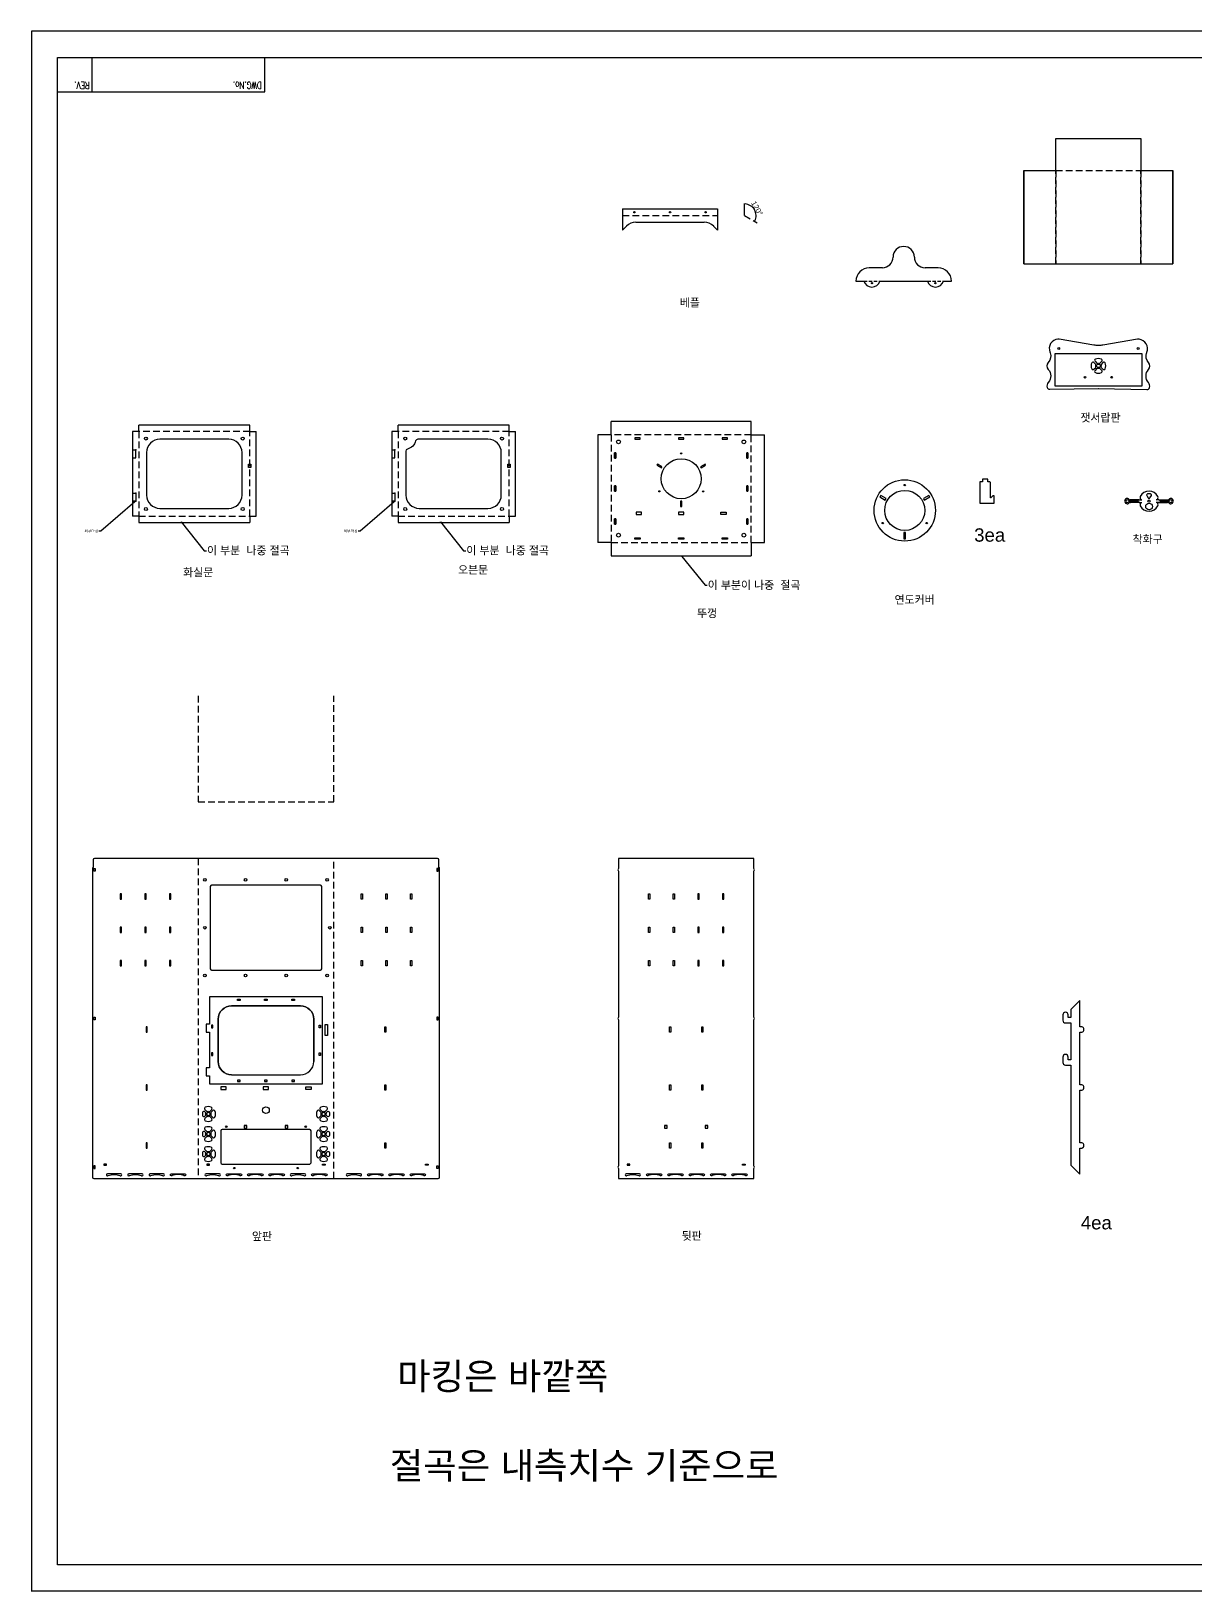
# Model space of a CAD drawing. Header units: millimetres. Extents: x -1 to 8400, y 0 to 17735.
# Drawn here: x -1 to 4367, y 0 to 5846 of the extents above; entities that cross this region are included whole.
import ezdxf
from ezdxf import colors
from ezdxf.entities.mleader import LeaderData, LeaderLine
from ezdxf.math import Vec2, Vec3

# ---------------------------------------------------------------- set-up
doc = ezdxf.new("R2010")
doc.units = ezdxf.units.MM
doc.header["$LTSCALE"] = 10
for name, pattern in [('CENTER2', [1.125, 0.75, -0.125, 0.125, -0.125]), ('HIDDEN', [0.375, 0.25, -0.125]), ('HIDDEN2', [0.1875, 0.125, -0.0625])]:
    doc.linetypes.add(name, pattern=pattern)
for name, color, linetype in [('1', 1, 'CENTER2'), ('4.5', 7, 'Continuous'), ('7', 7, 'Continuous'), ('뚜껑', 7, 'Continuous'), ('마크', 4, 'Continuous'), ('변경추가', 2, 'Continuous'), ('브라켓', 2, 'Continuous'), ('절곡선', 1, 'HIDDEN2')]:
    doc.layers.add(name, color=color, linetype=linetype)
doc.styles.get("Standard").update_dxf_attribs({"font": 'arial.ttf', "height": 20})
doc.styles.add('TBOX', font='romans.shx', dxfattribs={"width": 0.75})
doc.styles.add('부품명', font='', dxfattribs={"height": 30})
doc.styles.get('부품명').set_extended_font_data('GulimChe')
doc.dimstyles.new('ISO-25', dxfattribs={"dimtxt": 2.5, "dimasz": 2.5, "dimexe": 1.25, "dimexo": 0.625, "dimtad": 1, "dimtxsty": 'Standard', "dimcen": 2.5, "dimadec": 0, "dimazin": 0, "dimtfac": 1, "dimtmove": 0, "dimatfit": 3, "dimfxl": 1, "dimarcsym": 0})

# ---------------------------------------------------------------- blocks, each defined once
blk = doc.blocks.new('*D3')
at = {"layer": 'Defpoints', "color": 0, "transparency": 16777216}
for p in [(2674.1, 5180.1), (2674.1, 5155.1), (2674.1, 5155.1), (2717, 5162.7), (2721.3, 5127.9)]:
    blk.add_point(p, dxfattribs=at)
at = {"layer": '뚜껑', "color": 0, "lineweight": -2, "transparency": 16777216}
blk.add_line((2674.1, 5180.7), (2674.1, 5199.9), dxfattribs=at)
blk.add_arc((2674.1, 5155.1), 43.6, 333.28869, 86.71131, dxfattribs=at)
at = {"layer": '뚜껑', "color": 0, "transparency": 16777216}
for points in [[(2676.6, 5198.2), (2676.6, 5199), (2674.1, 5198.7)], [(2713.4, 5135.3), (2712.7, 5135.7), (2711.8, 5133.3)]]:
    blk.add_solid(points, dxfattribs=at)
at = {"layer": '뚜껑', "color": 0, "transparency": 16777216, "insert": (2721.2, 5182.3), "char_height": 20, "attachment_point": 5, "rotation": 300}
blk.add_mtext('120°', dxfattribs=at)

msp = doc.modelspace()

# ---------------------------------------------------------------- linework, layer by layer
at = {"color": 4}
msp.add_line((227.489, 5618.474), (227.489, 5748.156), dxfattribs=at)
msp.add_lwpolyline([(97.806, 5618.474), (875.899, 5618.474), (875.899, 5748.156)], dxfattribs=at)
at = {"layer": '1', "color": 0, "linetype": 'ByBlock', "ltscale": 100}
for points in [[(2263.117, 4317.2), (2283.117, 4317.2), (2283.117, 4321.7), (2263.117, 4321.7)], [(2426.95, 4317.2), (2446.95, 4317.2), (2446.95, 4321.7), (2426.95, 4321.7)], [(2590.784, 4317.2), (2610.784, 4317.2), (2610.784, 4321.7), (2590.784, 4321.7)], [(2186.7, 4245.45), (2191.2, 4245.45), (2191.2, 4265.45), (2186.7, 4265.45)], [(2186.7, 4265.45), (2191.2, 4265.45), (2191.2, 4245.45), (2186.7, 4245.45)], [(2687.2, 4245.45), (2682.7, 4245.45), (2682.7, 4265.45), (2687.2, 4265.45)], [(2687.2, 4265.45), (2682.7, 4265.45), (2682.7, 4245.45), (2687.2, 4245.45)], [(2186.7, 4121.95), (2191.2, 4121.95), (2191.2, 4141.95), (2186.7, 4141.95)], [(2186.7, 4141.95), (2191.2, 4141.95), (2191.2, 4121.95), (2186.7, 4121.95)], [(2687.2, 4121.95), (2682.7, 4121.95), (2682.7, 4141.95), (2687.2, 4141.95)], [(2687.2, 4141.95), (2682.7, 4141.95), (2682.7, 4121.95), (2687.2, 4121.95)], [(2186.7, 3998.45), (2191.2, 3998.45), (2191.2, 4018.45), (2186.7, 4018.45)], [(2186.7, 4018.45), (2191.2, 4018.45), (2191.2, 3998.45), (2186.7, 3998.45)], [(2687.2, 3998.45), (2682.7, 3998.45), (2682.7, 4018.45), (2687.2, 4018.45)], [(2687.2, 4018.45), (2682.7, 4018.45), (2682.7, 3998.45), (2687.2, 3998.45)], [(2263.117, 3946.7), (2283.117, 3946.7), (2283.117, 3942.2), (2263.117, 3942.2)], [(2426.95, 3946.7), (2446.95, 3946.7), (2446.95, 3942.2), (2426.95, 3942.2)], [(2590.784, 3946.7), (2610.784, 3946.7), (2610.784, 3942.2), (2590.784, 3942.2)]]:
    msp.add_lwpolyline(points, close=True, dxfattribs=at)
at = {"layer": '1', "color": 7, "linetype": 'ByBlock', "ltscale": 100}
for points in [[(2319.185, 2592.292), (2314.685, 2592.292), (2314.685, 2612.292), (2319.185, 2612.292)], [(2411.685, 2592.292), (2407.185, 2592.292), (2407.185, 2612.292), (2411.685, 2612.292)], [(2499.684, 2592.292), (2504.184, 2592.292), (2504.184, 2612.292), (2499.684, 2612.292)], [(2592.184, 2592.292), (2596.684, 2592.292), (2596.684, 2612.292), (2592.184, 2612.292)], [(2319.185, 2467.292), (2314.685, 2467.292), (2314.685, 2487.292), (2319.185, 2487.292)], [(2411.685, 2467.292), (2407.185, 2467.292), (2407.185, 2487.292), (2411.685, 2487.292)], [(2499.684, 2467.292), (2504.184, 2467.292), (2504.184, 2487.292), (2499.684, 2487.292)], [(2592.184, 2467.292), (2596.684, 2467.292), (2596.684, 2487.292), (2592.184, 2487.292)], [(2319.185, 2342.292), (2314.685, 2342.292), (2314.685, 2362.292), (2319.185, 2362.292)], [(2411.685, 2342.292), (2407.185, 2342.292), (2407.185, 2362.292), (2411.685, 2362.292)], [(2499.684, 2342.292), (2504.184, 2342.292), (2504.184, 2362.292), (2499.684, 2362.292)], [(2592.184, 2342.292), (2596.684, 2342.292), (2596.684, 2362.292), (2592.184, 2362.292)]]:
    msp.add_lwpolyline(points, close=True, dxfattribs=at)
at = {"layer": '1', "color": 6, "linetype": 'ByBlock'}
msp.add_open_spline([(-0.955, 0.034), (-0.622, 0.034), (-0.288, 0.034), (0.045, 0.034)], degree=3, dxfattribs=at)
at = {"layer": '4.5', "linetype": 'ByBlock', "ltscale": 10}
for p, q in [((3842.193, 5323.809), (3842.193, 5443.809)), ((3842.193, 5443.809), (4161.193, 5443.809)), ((4161.193, 5443.809), (4161.193, 5323.809)), ((3722.193, 5323.809), (3842.193, 5323.809)), ((4161.193, 5323.809), (4281.193, 5323.809)), ((2216.983, 5180.11), (2572.983, 5180.11)), ((2266.983, 5130.11), (2522.983, 5130.11)), ((3722.193, 4973.809), (4281.193, 4973.809)), ((798.383, 1734.873), (808.383, 1734.873)), ((951.05, 1734.873), (961.05, 1734.873)), ((2374.351, 1734.873), (2384.351, 1734.873)), ((2527.018, 1734.873), (2537.018, 1734.873))]:
    msp.add_line(p, q, dxfattribs=at)
at = {"layer": '4.5', "ltscale": 10}
for p, q in [((3191.319, 4959.36), (3142.319, 4959.36)), ((3400.319, 4959.36), (3351.319, 4959.36)), ((3092.319, 4909.36), (3122.319, 4909.36)), ((3122.319, 4909.36), (3122.319, 4909.36)), ((3182.319, 4909.36), (3360.318, 4909.36)), ((3420.318, 4909.36), (3450.319, 4909.36)), ((3450.319, 4909.36), (3450.319, 4909.36))]:
    msp.add_line(p, q, dxfattribs=at)
at = {"layer": '4.5', "linetype": 'ByBlock', "ltscale": 100}
for p, q in [((4149.97, 4086.197), (4119.597, 4086.197)), ((4149.97, 4083.197), (4119.604, 4083.197)), ((4121.148, 4079.669), (4121.567, 4079.7)), ((4154.305, 4089.694), (4121.15, 4089.694)), ((4156.667, 4079.7), (4121.567, 4079.7)), ((4154.305, 4089.694), (4164.305, 4089.694)), ((4154.305, 4079.694), (4164.305, 4079.694)), ((4228.635, 4089.694), (4218.635, 4089.694)), ((4228.635, 4079.694), (4218.635, 4079.694)), ((4226.273, 4079.7), (4261.372, 4079.7)), ((4228.635, 4089.694), (4261.789, 4089.694)), ((4232.97, 4086.197), (4263.343, 4086.197)), ((4232.97, 4083.197), (4263.336, 4083.197)), ((4261.792, 4079.669), (4261.372, 4079.7))]:
    msp.add_line(p, q, dxfattribs=at)
at = {"layer": '4.5'}
for p, q in [((641.766, 1792.51), (641.766, 1782.236)), ((1117.667, 1792.51), (1117.667, 1782.236)), ((641.766, 1717.51), (641.766, 1707.236)), ((1117.667, 1717.51), (1117.667, 1707.236)), ((641.766, 1642.51), (641.766, 1632.236)), ((1117.667, 1642.51), (1117.667, 1632.236))]:
    msp.add_line(p, q, dxfattribs=at)
at = {"layer": '4.5', "linetype": 'ByBlock', "ltscale": 10}
for points in [[(3722.193, 5323.809), (3722.193, 5323.809), (3722.193, 4973.809), (3722.193, 4973.809)], [(4281.193, 5323.809), (4281.193, 5323.809), (4281.193, 4973.809), (4281.193, 4973.809)], [(2267.95, 4034.7), (2287.95, 4034.7), (2287.95, 4043.7), (2267.95, 4043.7)], [(2426.95, 4034.7), (2446.95, 4034.7), (2446.95, 4043.7), (2426.95, 4043.7)], [(2605.95, 4034.7), (2585.95, 4034.7), (2585.95, 4043.7), (2605.95, 4043.7)], [(772.816, 2217.873), (782.816, 2217.873), (782.816, 2213.373), (772.816, 2213.373)], [(772.816, 2217.873), (782.816, 2217.873), (782.816, 2213.373), (772.816, 2213.373)], [(874.716, 2217.873), (884.716, 2217.873), (884.716, 2213.373), (874.716, 2213.373)], [(874.716, 2217.873), (884.716, 2217.873), (884.716, 2213.373), (874.716, 2213.373)], [(976.616, 2217.873), (986.616, 2217.873), (986.616, 2213.373), (976.616, 2213.373)], [(976.616, 2217.873), (986.616, 2217.873), (986.616, 2213.373), (976.616, 2213.373)], [(434.466, 2114.061), (429.966, 2114.061), (429.966, 2094.061), (434.466, 2094.061)], [(675.916, 2120.007), (675.916, 2110.007), (680.416, 2110.007), (680.416, 2120.007)], [(675.916, 2120.007), (675.916, 2110.007), (680.416, 2110.007), (680.416, 2120.007)], [(1083.516, 2120.007), (1083.516, 2110.007), (1079.016, 2110.007), (1079.016, 2120.007)], [(1083.516, 2120.007), (1083.516, 2110.007), (1079.016, 2110.007), (1079.016, 2120.007)], [(1324.966, 2114.061), (1329.466, 2114.061), (1329.466, 2094.061), (1324.966, 2094.061)], [(2392.935, 2114.061), (2397.435, 2114.061), (2397.435, 2094.061), (2392.935, 2094.061)], [(2518.435, 2094.061), (2513.935, 2094.061), (2513.935, 2114.061), (2518.435, 2114.061)], [(675.916, 2017.14), (675.916, 2007.14), (680.416, 2007.14), (680.416, 2017.14)], [(675.916, 2017.14), (675.916, 2007.14), (680.416, 2007.14), (680.416, 2017.14)], [(1083.516, 2017.14), (1083.516, 2007.14), (1079.016, 2007.14), (1079.016, 2017.14)], [(1083.516, 2017.14), (1083.516, 2007.14), (1079.016, 2007.14), (1079.016, 2017.14)], [(434.466, 1896.986), (429.966, 1896.986), (429.966, 1876.986), (434.466, 1876.986)], [(710.716, 1879.593), (730.716, 1879.593), (730.716, 1888.593), (710.716, 1888.593)], [(772.816, 1909.273), (782.816, 1909.273), (782.816, 1913.773), (772.816, 1913.773)], [(772.816, 1909.273), (782.816, 1909.273), (782.816, 1913.773), (772.816, 1913.773)], [(869.716, 1879.593), (889.716, 1879.593), (889.716, 1888.593), (869.716, 1888.593)], [(874.716, 1909.273), (884.716, 1909.273), (884.716, 1913.773), (874.716, 1913.773)], [(874.716, 1909.273), (884.716, 1909.273), (884.716, 1913.773), (874.716, 1913.773)], [(976.616, 1909.273), (986.616, 1909.273), (986.616, 1913.773), (976.616, 1913.773)], [(976.616, 1909.273), (986.616, 1909.273), (986.616, 1913.773), (976.616, 1913.773)], [(1048.716, 1879.593), (1028.716, 1879.593), (1028.716, 1888.593), (1048.716, 1888.593)], [(1324.966, 1896.986), (1329.466, 1896.986), (1329.466, 1876.986), (1324.966, 1876.986)], [(2392.935, 1896.986), (2397.435, 1896.986), (2397.435, 1876.986), (2392.935, 1876.986)], [(2518.435, 1876.986), (2513.935, 1876.986), (2513.935, 1896.986), (2518.435, 1896.986)], [(798.383, 1744.873), (798.383, 1734.873), (808.383, 1734.873), (808.383, 1744.873)], [(951.05, 1744.873), (951.05, 1734.873), (961.05, 1734.873), (961.05, 1744.873)], [(2374.351, 1744.873), (2374.351, 1734.873), (2384.351, 1734.873), (2384.351, 1744.873)], [(2527.018, 1744.873), (2527.018, 1734.873), (2537.018, 1734.873), (2537.018, 1744.873)], [(434.466, 1679.911), (429.966, 1679.911), (429.966, 1659.911), (434.466, 1659.911)], [(1324.966, 1679.911), (1329.466, 1679.911), (1329.466, 1659.911), (1324.966, 1659.911)], [(2392.935, 1679.911), (2397.435, 1679.911), (2397.435, 1659.911), (2392.935, 1659.911)], [(2518.435, 1659.911), (2513.935, 1659.911), (2513.935, 1679.911), (2518.435, 1679.911)], [(271.216, 1595.373), (281.216, 1595.373), (281.216, 1599.873), (271.216, 1599.873)], [(658.216, 1595.373), (668.216, 1595.373), (668.216, 1599.873), (658.216, 1599.873)], [(1101.216, 1595.373), (1091.216, 1595.373), (1091.216, 1599.873), (1101.216, 1599.873)], [(1488.216, 1595.373), (1478.216, 1595.373), (1478.216, 1599.873), (1488.216, 1599.873)], [(2234.185, 1595.373), (2244.185, 1595.373), (2244.185, 1599.873), (2234.185, 1599.873)], [(2677.185, 1595.373), (2667.185, 1595.373), (2667.185, 1599.873), (2677.185, 1599.873)]]:
    msp.add_lwpolyline(points, close=True, dxfattribs=at)
at = {"layer": '4.5'}
for points in [[(3605.511, 4104.776), (3598.482, 4097.663), (3597.482, 4097.663), (3597.482, 4154.663), (3594.482, 4157.663), (3587.482, 4157.663), (3587.482, 4166.663, 0.17157288), (3577.482, 4166.663), (3567.482, 4166.663), (3567.482, 4157.663), (3557.482, 4157.663), (3557.482, 4077.663), (3610.51, 4077.663), (3610.51, 4104.673)], [(666.698, 1796.747, 0.29325275), (668.809, 1797.208), (675.965, 1804.365, 0.5251648), (674.477, 1812.462, 0.21413045), (651.955, 1812.462, 0.5251648), (650.467, 1804.365), (657.624, 1797.208, 0.29325275), (659.734, 1796.747, -0.17970932)], [(1099.698, 1796.747, 0.29325275), (1101.809, 1797.208), (1108.965, 1804.365, 0.5251648), (1107.477, 1812.462, 0.21413045), (1084.955, 1812.462, 0.5251648), (1083.467, 1804.365), (1090.624, 1797.208, 0.29325275), (1092.734, 1796.747, -0.17970932)], [(653.842, 1790.855, 0.29325275), (653.381, 1792.966), (650.301, 1796.046, 0.66817864), (641.766, 1792.51), (641.766, 1782.236, 0.66817864), (650.301, 1778.701), (653.381, 1781.781, 0.29325275), (653.842, 1783.891, -0.17970932)], [(659.734, 1777.999, 0.29325275), (657.624, 1777.538), (650.467, 1770.382, 0.5251648), (651.955, 1762.284, 0.21413045), (674.477, 1762.284, 0.5251648), (675.965, 1770.382), (668.809, 1777.538, 0.29325275), (666.698, 1777.999, -0.17970932)], [(672.591, 1783.891, 0.29325275), (673.051, 1781.781), (680.208, 1774.624, 0.5251648), (688.305, 1776.112, 0.21413045), (688.305, 1798.634, 0.5251648), (680.208, 1800.122), (673.051, 1792.966, 0.29325275), (672.591, 1790.855, -0.17970932)], [(1086.842, 1790.855, 0.29325275), (1086.381, 1792.966), (1079.225, 1800.122, 0.5251648), (1071.128, 1798.634, 0.21413045), (1071.128, 1776.112, 0.5251648), (1079.225, 1774.624), (1086.381, 1781.781, 0.29325275), (1086.842, 1783.891, -0.17970932)], [(1092.734, 1777.999, 0.29325275), (1090.624, 1777.538), (1083.467, 1770.382, 0.5251648), (1084.955, 1762.284, 0.21413045), (1107.477, 1762.284, 0.5251648), (1108.965, 1770.382), (1101.809, 1777.538, 0.29325275), (1099.698, 1777.999, -0.17970932)], [(1105.591, 1790.855, -0.29325275), (1106.051, 1792.966), (1109.131, 1796.046, -0.66817864), (1117.667, 1792.51), (1117.667, 1782.236, -0.66817864), (1109.131, 1778.701), (1106.051, 1781.781, -0.29325275), (1105.591, 1783.891, 0.17970932)], [(653.842, 1715.855, 0.29325275), (653.381, 1717.966), (650.301, 1721.046, 0.66817864), (641.766, 1717.51), (641.766, 1707.236, 0.66817864), (650.301, 1703.701), (653.381, 1706.781, 0.29325275), (653.842, 1708.891, -0.17970932)], [(666.698, 1721.747, 0.29325275), (668.809, 1722.208), (675.965, 1729.365, 0.5251648), (674.477, 1737.462, 0.21413045), (651.955, 1737.462, 0.5251648), (650.467, 1729.365), (657.624, 1722.208, 0.29325275), (659.734, 1721.747, -0.17970932)], [(659.734, 1702.999, 0.29325275), (657.624, 1702.538), (650.467, 1695.382, 0.5251648), (651.955, 1687.284, 0.21413045), (674.477, 1687.284, 0.5251648), (675.965, 1695.382), (668.809, 1702.538, 0.29325275), (666.698, 1702.999, -0.17970932)], [(672.591, 1708.891, 0.29325275), (673.051, 1706.781), (680.208, 1699.624, 0.5251648), (688.305, 1701.112, 0.21413045), (688.305, 1723.634, 0.5251648), (680.208, 1725.122), (673.051, 1717.966, 0.29325275), (672.591, 1715.855, -0.17970932)], [(1086.842, 1715.855, 0.29325275), (1086.381, 1717.966), (1079.225, 1725.122, 0.5251648), (1071.128, 1723.634, 0.21413045), (1071.128, 1701.112, 0.5251648), (1079.225, 1699.624), (1086.381, 1706.781, 0.29325275), (1086.842, 1708.891, -0.17970932)], [(1099.698, 1721.747, 0.29325275), (1101.809, 1722.208), (1108.965, 1729.365, 0.5251648), (1107.477, 1737.462, 0.21413045), (1084.955, 1737.462, 0.5251648), (1083.467, 1729.365), (1090.624, 1722.208, 0.29325275), (1092.734, 1721.747, -0.17970932)], [(1092.734, 1702.999, 0.29325275), (1090.624, 1702.538), (1083.467, 1695.382, 0.5251648), (1084.955, 1687.284, 0.21413045), (1107.477, 1687.284, 0.5251648), (1108.965, 1695.382), (1101.809, 1702.538, 0.29325275), (1099.698, 1702.999, -0.17970932)], [(1105.591, 1715.855, -0.29325275), (1106.051, 1717.966), (1109.131, 1721.046, -0.66817864), (1117.667, 1717.51), (1117.667, 1707.236, -0.66817864), (1109.131, 1703.701), (1106.051, 1706.781, -0.29325275), (1105.591, 1708.891, 0.17970932)], [(653.842, 1640.855, 0.29325275), (653.381, 1642.966), (650.301, 1646.046, 0.66817864), (641.766, 1642.51), (641.766, 1632.236, 0.66817864), (650.301, 1628.701), (653.381, 1631.781, 0.29325275), (653.842, 1633.891, -0.17970932)], [(666.698, 1646.747, 0.29325275), (668.809, 1647.208), (675.965, 1654.365, 0.5251648), (674.477, 1662.462, 0.21413045), (651.955, 1662.462, 0.5251648), (650.467, 1654.365), (657.624, 1647.208, 0.29325275), (659.734, 1646.747, -0.17970932)], [(672.591, 1633.891, 0.29325275), (673.051, 1631.781), (680.208, 1624.624, 0.5251648), (688.305, 1626.112, 0.21413045), (688.305, 1648.634, 0.5251648), (680.208, 1650.122), (673.051, 1642.966, 0.29325275), (672.591, 1640.855, -0.17970932)], [(1086.842, 1640.855, 0.29325275), (1086.381, 1642.966), (1079.225, 1650.122, 0.5251648), (1071.128, 1648.634, 0.21413045), (1071.128, 1626.112, 0.5251648), (1079.225, 1624.624), (1086.381, 1631.781, 0.29325275), (1086.842, 1633.891, -0.17970932)], [(1099.698, 1646.747, 0.29325275), (1101.809, 1647.208), (1108.965, 1654.365, 0.5251648), (1107.477, 1662.462, 0.21413045), (1084.955, 1662.462, 0.5251648), (1083.467, 1654.365), (1090.624, 1647.208, 0.29325275), (1092.734, 1646.747, -0.17970932)], [(1105.591, 1640.855, -0.29325275), (1106.051, 1642.966), (1109.131, 1646.046, -0.66817864), (1117.667, 1642.51), (1117.667, 1632.236, -0.66817864), (1109.131, 1628.701), (1106.051, 1631.781, -0.29325275), (1105.591, 1633.891, 0.17970932)], [(659.734, 1627.999, 0.29325275), (657.624, 1627.538), (650.467, 1620.382, 0.5251648), (651.955, 1612.284, 0.21413045), (674.477, 1612.284, 0.5251648), (675.965, 1620.382), (668.809, 1627.538, 0.29325275), (666.698, 1627.999, -0.17970932)], [(1092.734, 1627.999, 0.29325275), (1090.624, 1627.538), (1083.467, 1620.382, 0.5251648), (1084.955, 1612.284, 0.21413045), (1107.477, 1612.284, 0.5251648), (1108.965, 1620.382), (1101.809, 1627.538, 0.29325275), (1099.698, 1627.999, -0.17970932)]]:
    msp.add_lwpolyline(points, format="xyb", close=True, dxfattribs=at)
for points in [[(3201.957, 4088.588), (3205.207, 4094.217), (3185.028, 4105.867), (3181.778, 4100.238)], [(3345.457, 4094.217), (3348.707, 4088.588), (3368.886, 4100.238), (3365.636, 4105.867)], [(3278.582, 3967.127), (3272.082, 3967.127), (3272.082, 3943.827), (3278.582, 3943.827)]]:
    msp.add_lwpolyline(points, close=True, dxfattribs=at)
at = {"layer": '4.5', "ltscale": 100, "flags": 128}
msp.add_lwpolyline([(4194.934, 4096.694), (4200.13, 4105.694, 0.57735027), (4196.666, 4111.694), (4186.274, 4111.694, 0.57735027), (4182.809, 4105.694), (4188.006, 4096.694, 0.57735027)], format="xyb", close=True, dxfattribs=at)
at = {"layer": '4.5', "ltscale": 100}
for points in [[(1522.716, 2745.373), (236.716, 2745.373, 0.41421356), (231.716, 2740.373), (231.716, 2712.373), (228.716, 2709.375), (228.716, 1550.373, 0.41421356), (233.716, 1545.373), (1525.716, 1545.373, 0.41421356), (1530.716, 1550.373), (1530.716, 2709.375), (1527.716, 2712.373), (1530.216, 2709.874)], [(1527.716, 2712.373), (1527.716, 2740.373, 0.41421356), (1522.716, 2745.373)]]:
    msp.add_lwpolyline(points, format="xyb", dxfattribs=at)
for points in [[(238.716, 2707.373), (238.716, 2697.173), (234.116, 2697.173), (234.116, 2707.373)], [(1520.716, 2707.373), (1520.716, 2697.173), (1525.316, 2697.173), (1525.316, 2707.373)], [(238.716, 2150.473), (238.716, 2140.273), (234.116, 2140.273), (234.116, 2150.473)], [(1101.015, 2082.072), (1101.015, 2122.67), (1110.415, 2122.67), (1110.415, 2082.072)], [(1520.716, 2150.473), (1520.716, 2140.273), (1525.316, 2140.273), (1525.316, 2150.473)], [(238.716, 1583.373), (238.716, 1593.573), (234.116, 1593.573), (234.116, 1583.373)], [(1520.716, 1583.373), (1520.716, 1593.573), (1525.316, 1593.573), (1525.316, 1583.373)]]:
    msp.add_lwpolyline(points, close=True, dxfattribs=at)
at = {"layer": '4.5', "linetype": 'ByBlock', "ltscale": 10}
for points in [[(2201.685, 2745.373), (2201.685, 2707.273, 0.4), (2201.685, 2697.273), (2201.685, 2150.373, 0.4), (2201.685, 2140.373), (2201.685, 1593.473, 0.4), (2201.685, 1583.473), (2201.685, 1545.373), (2709.685, 1545.373), (2709.685, 1583.473, 0.4), (2709.685, 1593.473), (2709.685, 2140.373, 0.4), (2709.685, 2150.373), (2709.685, 2697.273, 0.4), (2709.685, 2707.273), (2709.685, 2745.373)], [(1083.516, 2644.973), (675.916, 2644.973, 0.41421356), (670.916, 2639.973), (670.916, 2331.373, 0.41421356), (675.916, 2326.373), (1083.516, 2326.373, 0.41421356), (1088.516, 2331.373), (1088.516, 2639.973, 0.41421356)], [(715.716, 1599.873), (1043.716, 1599.873, 0.41421356), (1048.716, 1604.873), (1048.716, 1724.873, 0.41421356), (1043.716, 1729.873), (715.716, 1729.873, 0.41421356), (710.716, 1724.873), (710.716, 1604.873, 0.41421356)]]:
    msp.add_lwpolyline(points, format="xyb", close=True, dxfattribs=at)
at = {"layer": '4.5', "linetype": 'ByBlock', "ltscale": 100}
for points in [[(332.693, 2592.293), (337.193, 2592.293), (337.193, 2612.293), (332.693, 2612.293)], [(425.216, 2592.292), (429.716, 2592.292), (429.716, 2612.292), (425.216, 2612.292)], [(517.716, 2592.292), (522.216, 2592.292), (522.216, 2612.292), (517.716, 2612.292)], [(1241.716, 2592.292), (1237.216, 2592.292), (1237.216, 2612.292), (1241.716, 2612.292)], [(1334.216, 2592.292), (1329.716, 2592.292), (1329.716, 2612.292), (1334.216, 2612.292)], [(1426.739, 2592.293), (1422.239, 2592.293), (1422.239, 2612.293), (1426.739, 2612.293)], [(332.693, 2467.293), (337.193, 2467.293), (337.193, 2487.293), (332.693, 2487.293)], [(425.216, 2467.292), (429.716, 2467.292), (429.716, 2487.292), (425.216, 2487.292)], [(517.716, 2467.292), (522.216, 2467.292), (522.216, 2487.292), (517.716, 2487.292)], [(1241.716, 2467.292), (1237.216, 2467.292), (1237.216, 2487.292), (1241.716, 2487.292)], [(1334.216, 2467.292), (1329.716, 2467.292), (1329.716, 2487.292), (1334.216, 2487.292)], [(1426.739, 2467.293), (1422.239, 2467.293), (1422.239, 2487.293), (1426.739, 2487.293)], [(332.693, 2342.293), (337.193, 2342.293), (337.193, 2362.293), (332.693, 2362.293)], [(425.216, 2342.292), (429.716, 2342.292), (429.716, 2362.292), (425.216, 2362.292)], [(517.716, 2342.292), (522.216, 2342.292), (522.216, 2362.292), (517.716, 2362.292)], [(1241.716, 2342.292), (1237.216, 2342.292), (1237.216, 2362.292), (1241.716, 2362.292)], [(1334.216, 2342.292), (1329.716, 2342.292), (1329.716, 2362.292), (1334.216, 2362.292)], [(1426.739, 2342.293), (1422.239, 2342.293), (1422.239, 2362.293), (1426.739, 2362.293)]]:
    msp.add_lwpolyline(points, close=True, dxfattribs=at)
at = {"layer": '4.5'}
for points in [[(750.716, 1934.073), (1008.716, 1934.073, 0.41421356), (1058.716, 1984.073), (1058.716, 2143.073, 0.41421356), (1008.716, 2193.073), (750.716, 2193.073, 0.41421356), (700.716, 2143.073), (700.716, 1984.073, 0.41421356), (750.716, 1934.073, -0.41421356), (700.716, 1984.073), (700.716, 2143.073, -0.41421356), (750.716, 2193.073), (1008.716, 2193.073, -0.41421356), (1058.716, 2143.073), (1058.716, 1984.073)], [(3898.323, 2148.599), (3888.323, 2148.599), (3888.323, 2158.599, 0.41421356), (3878.323, 2168.599, 0.41421356), (3868.323, 2158.599), (3868.323, 2138.599, 0.41421356), (3878.323, 2128.599), (3898.323, 2128.599), (3898.323, 1990.873), (3888.323, 1990.873), (3888.323, 2000.873, 0.41421356), (3878.323, 2010.873, 0.41421356), (3868.323, 2000.873), (3868.323, 1980.873, 0.41421356), (3878.323, 1970.873), (3898.323, 1970.873)]]:
    msp.add_lwpolyline(points, format="xyb", dxfattribs=at)
at = {"layer": '4.5', "linetype": 'ByBlock', "ltscale": 10}
for points in [[(3932.323, 1896.986), (3932.323, 2094.061), (3939.823, 2094.061, 0.75), (3939.823, 2114.061), (3932.323, 2114.061), (3932.323, 2212.599), (3898.323, 2178.599), (3898.323, 2148.599)], [(3898.323, 1970.873), (3898.323, 1595.373), (3932.323, 1561.373), (3932.323, 1659.911), (3939.823, 1659.911, 0.75), (3939.823, 1679.911), (3932.323, 1679.911), (3932.323, 1876.986), (3939.823, 1876.986, 0.75), (3939.823, 1896.986), (3932.323, 1896.986)]]:
    msp.add_lwpolyline(points, format="xyb", dxfattribs=at)
at = {"layer": '4.5', "linetype": 'ByBlock', "ltscale": 100}
for points in [[(334.966, 1563.373), (284.966, 1563.373, 1), (284.966, 1555.373, 0.20486397), (287.859, 1556.61, -0.19117866), (332.074, 1556.61, 0.20481999), (334.966, 1555.373, 1)], [(414.966, 1563.373), (364.966, 1563.373, 1), (364.966, 1555.373, 0.20486397), (367.859, 1556.61, -0.19117866), (412.074, 1556.61, 0.20481999), (414.966, 1555.373, 1)], [(494.966, 1563.373), (444.966, 1563.373, 1), (444.966, 1555.373, 0.20486397), (447.859, 1556.61, -0.19117866), (492.074, 1556.61, 0.20481999), (494.966, 1555.373, 1)], [(524.966, 1563.373), (574.966, 1563.373, -1), (574.966, 1555.373, -0.20486397), (572.074, 1556.61, 0.19117866), (527.858, 1556.61, -0.20481999), (524.966, 1555.373, -1)], [(704.716, 1563.373), (654.716, 1563.373, 1), (654.716, 1555.373, 0.20486397), (657.609, 1556.61, -0.19117866), (701.824, 1556.61, 0.20481999), (704.716, 1555.373, 1)], [(814.716, 1563.373), (864.716, 1563.373, -1), (864.716, 1555.373, -0.20486397), (861.824, 1556.61, 0.19117866), (817.608, 1556.61, -0.20481999), (814.716, 1555.373, -1)], [(894.716, 1563.373), (944.716, 1563.373, -1), (944.716, 1555.373, -0.20486397), (941.824, 1556.61, 0.19117866), (897.608, 1556.61, -0.20481999), (894.716, 1555.373, -1)], [(1054.716, 1563.373), (1104.716, 1563.373, -1), (1104.716, 1555.373, -0.20486397), (1101.824, 1556.61, 0.19117866), (1057.608, 1556.61, -0.20481999), (1054.716, 1555.373, -1)], [(1234.466, 1563.373), (1184.466, 1563.373, 1), (1184.466, 1555.373, 0.20486397), (1187.359, 1556.61, -0.19117866), (1231.574, 1556.61, 0.20481999), (1234.466, 1555.373, 1)], [(1264.466, 1563.373), (1314.466, 1563.373, -1), (1314.466, 1555.373, -0.20486397), (1311.574, 1556.61, 0.19117866), (1267.358, 1556.61, -0.20481999), (1264.466, 1555.373, -1)], [(1344.466, 1563.373), (1394.466, 1563.373, -1), (1394.466, 1555.373, -0.20486397), (1391.574, 1556.61, 0.19117866), (1347.358, 1556.61, -0.20481999), (1344.466, 1555.373, -1)], [(1424.466, 1563.373), (1474.466, 1563.373, -1), (1474.466, 1555.373, -0.20486397), (1471.574, 1556.61, 0.19117866), (1427.358, 1556.61, -0.20481999), (1424.466, 1555.373, -1)], [(2280.685, 1563.373), (2230.685, 1563.373, 1), (2230.685, 1555.373, 0.20486397), (2233.577, 1556.61, -0.19117866), (2277.793, 1556.61, 0.20481999), (2280.685, 1555.373, 1)], [(2310.685, 1563.373), (2360.685, 1563.373, -1), (2360.685, 1555.373, -0.20486397), (2357.792, 1556.61, 0.19117866), (2313.576, 1556.61, -0.20481999), (2310.685, 1555.373, -1)], [(2390.685, 1563.373), (2440.685, 1563.373, -1), (2440.685, 1555.373, -0.20486397), (2437.792, 1556.61, 0.19117866), (2393.576, 1556.61, -0.20481999), (2390.685, 1555.373, -1)], [(2470.685, 1563.373), (2520.685, 1563.373, -1), (2520.685, 1555.373, -0.20486397), (2517.792, 1556.61, 0.19117866), (2473.576, 1556.61, -0.20481999), (2470.685, 1555.373, -1)], [(2550.685, 1563.373), (2600.685, 1563.373, -1), (2600.685, 1555.373, -0.20486397), (2597.792, 1556.61, 0.19117866), (2553.576, 1556.61, -0.20481999), (2550.685, 1555.373, -1)], [(2630.685, 1563.373), (2680.685, 1563.373, -1), (2680.685, 1555.373, -0.20486397), (2677.792, 1556.61, 0.19117866), (2633.576, 1556.61, -0.20481999), (2630.685, 1555.373, -1)]]:
    msp.add_lwpolyline(points, format="xyb", close=True, dxfattribs=at)
at = {"layer": '4.5', "color": 2, "linetype": 'ByBlock', "ltscale": 100}
for points in [[(734.716, 1563.373), (784.716, 1563.373, -1), (784.716, 1555.373, -0.20486397), (781.824, 1556.61, 0.19117866), (737.608, 1556.61, -0.20481999), (734.716, 1555.373, -1)], [(1024.716, 1563.373), (974.716, 1563.373, 1), (974.716, 1555.373, 0.20486397), (977.609, 1556.61, -0.19117866), (1021.824, 1556.61, 0.20481999), (1024.716, 1555.373, 1)]]:
    msp.add_lwpolyline(points, format="xyb", close=True, dxfattribs=at)
at = {"layer": '4.5', "ltscale": 10}
for centre in [(3152.319, 4901.86), (3390.318, 4901.86)]:
    msp.add_circle(centre, 2.2, dxfattribs=at)
at = {"layer": '4.5', "linetype": 'ByBlock', "ltscale": 10}
for centre, radius in [((2201.7, 4306.7), 7), ((2672.2, 4306.7), 7), ((4191.47, 4064.694), 12.5), ((3193.059, 4002.477), 2.6), ((2201.7, 3957.2), 7), ((2672.2, 3957.2), 7), ((650.916, 2664.973), 5), ((803.45, 2664.973), 5), ((955.983, 2664.973), 5), ((1108.516, 2664.973), 5), ((650.916, 2485.673), 5), ((1119.516, 2485.673), 5), ((650.916, 2306.373), 5), ((803.45, 2306.373), 5), ((955.983, 2306.373), 5), ((1108.516, 2306.373), 5), ((879.716, 1802.093), 12.5), ((730.716, 1739.873), 3), ((1028.716, 1739.873), 3), ((760.716, 1584.597), 2.6), ((998.716, 1584.597), 2.6)]:
    msp.add_circle(centre, radius, dxfattribs=at)
at = {"layer": '4.5', "linetype": 'ByBlock', "ltscale": 100}
for radius in [115, 75]:
    msp.add_circle((3275.332, 4049.977), radius, dxfattribs=at)
at = {"layer": '4.5'}
for centre in [(3275.332, 4144.977), (3357.604, 4002.477)]:
    msp.add_circle(centre, 2.6, dxfattribs=at)
at = {"layer": '4.5', "ltscale": 100}
for centre, radius in [((4191.47, 4064.694), 12.5), ((4191.47, 4084.694), 4), ((4191.47, 4084.694), 4), ((663.216, 1787.373), 6.6), ((1096.216, 1787.373), 6.6), ((663.216, 1712.373), 6.6), ((1096.216, 1712.373), 6.6), ((663.216, 1637.373), 6.6), ((663.216, 1637.373), 6.6), ((1096.216, 1637.373), 6.6)]:
    msp.add_circle(centre, radius, dxfattribs=at)
at = {"layer": '4.5', "ltscale": 10}
for centre, radius, start, end in [((3271.319, 4999.36), 40, 0, 180), ((3191.319, 4999.36), 40, 270, 0), ((3351.319, 4999.36), 40, 180, 270), ((3142.319, 4909.36), 50, 90, 180), ((3400.319, 4909.36), 50, 0, 90)]:
    msp.add_arc(centre, radius, start, end, dxfattribs=at)
at = {"layer": '4.5', "color": 2, "ltscale": 10}
for centre in [(3152.319, 4918.815), (3390.318, 4918.815)]:
    msp.add_arc(centre, 31.455, 197.4923245, 342.5076755, dxfattribs=at)
at = {"layer": '4.5'}
for centre, radius, start, end in [((4109.97, 4084.694), 10, 41.8103149, 318.0630099), ((4272.97, 4084.694), 10, 221.9369901, 138.1896851), ((4109.97, 4084.694), 5, 50.0730458, 309.9620498), ((4121.128, 4074.669), 5, 89.7706202, 138.0630099), ((4121.15, 4094.694), 5, 221.8103149, 270), ((4261.789, 4094.694), 5, 270, 318.1896851), ((4261.812, 4074.669), 5, 41.9369901, 90.2293798), ((4272.97, 4084.694), 5, 230.0379502, 129.9269542)]:
    msp.add_arc(centre, radius, start, end, dxfattribs=at)
at = {"layer": '4.5', "linetype": 'ByBlock', "ltscale": 100}
for centre, radius, start, end in [((4167.732, 4098.686), 10, 156.4521169, 244.0541751), ((4191.47, 4084.694), 37.5, 28.6631718, 151.3368282), ((4215.207, 4098.686), 10, 295.9458249, 23.5478831), ((4149.97, 4084.697), 1.5, 270, 90), ((4191.47, 4084.694), 37.5, 187.6531614, 187.6622557), ((4191.47, 4084.694), 37.5, 187.6531614, 187.6622557), ((4167.732, 4070.702), 10, 115.9458249, 203.5478831), ((4191.47, 4084.694), 37.5, 208.6631718, 331.3368282), ((4215.207, 4070.702), 10, 336.4521169, 64.0541751), ((4191.47, 4084.694), 37.5, 352.3377443, 352.3468386), ((4232.97, 4084.697), 1.5, 90, 270)]:
    msp.add_arc(centre, radius, start, end, dxfattribs=at)
at = {"layer": '4.5', "linetype": 'ByBlock'}
for centre, start, end in [((4119.597, 4096.197), 230.0730458, 270), ((4119.604, 4073.197), 90, 129.9620498), ((4263.336, 4073.197), 50.0379502, 90), ((4263.343, 4096.197), 270, 309.9269542)]:
    msp.add_arc(centre, 10, start, end, dxfattribs=at)
for p in [(803.383, 1744.873), (956.05, 1744.873), (2379.351, 1744.873), (2532.018, 1744.873)]:
    msp.add_point(p, dxfattribs=at)
at = {"layer": '7'}
for points in [[(0.045, 5846.342), (0.045, 0.034), (8400.022, 0.034), (8400.022, 5846.342)], [(97.806, 5748.156), (8301.836, 5748.156), (8301.836, 97.796), (97.806, 97.796)]]:
    msp.add_lwpolyline(points, close=True, dxfattribs=at)
at = {"layer": '7', "color": 4, "ltscale": 100}
msp.add_lwpolyline([(667.415, 1960.773), (655.415, 1960.773), (655.415, 1930.773), (667.415, 1930.773), (667.415, 1900.773), (1092.015, 1900.773), (1092.015, 2226.373), (667.415, 2226.373), (667.415, 2123.573), (655.415, 2123.573), (655.415, 2093.573), (667.415, 2093.573)], close=True, dxfattribs=at)
at = {"layer": '7', "color": 7, "ltscale": 100}
for centre in [(429.307, 4319.149), (792.31, 4319.149), (1764.806, 4319.149), (429.307, 4055.149), (792.31, 4055.149), (1401.803, 4055.149), (1764.806, 4055.149)]:
    msp.add_circle(centre, 5.5, dxfattribs=at)
at = {"layer": '뚜껑'}
for p, q in [((2216.983, 5180.11), (2216.983, 5130.11)), ((2572.983, 5180.11), (2572.983, 5130.11)), ((2216.983, 5130.11), (2216.983, 5100.656)), ((2216.983, 5100.656), (2231.628, 5115.466)), ((2572.983, 5100.656), (2558.339, 5115.466)), ((2572.983, 5130.11), (2572.983, 5100.656)), ((739.809, 4316.649), (481.809, 4316.649)), ((431.809, 4266.649), (431.809, 4107.649)), ((789.809, 4107.649), (789.809, 4266.649)), ((481.809, 4057.649), (739.809, 4057.649))]:
    msp.add_line(p, q, dxfattribs=at)
at = {"layer": '뚜껑', "linetype": 'ByBlock', "ltscale": 10}
for p, q in [((403.007, 4345.449), (379.007, 4345.449)), ((403.007, 4345.449), (403.007, 4369.449)), ((818.61, 4345.449), (818.61, 4369.449)), ((818.61, 4345.449), (842.607, 4345.449)), ((1375.503, 4345.449), (1351.503, 4345.449)), ((1375.503, 4345.449), (1375.503, 4369.449)), ((1791.106, 4345.449), (1791.106, 4369.449)), ((1791.106, 4345.449), (1815.103, 4345.449)), ((2174.7, 4333.7), (2124.7, 4333.7)), ((2174.7, 4333.7), (2174.7, 4383.7)), ((2699.2, 4333.7), (2699.2, 4383.7)), ((2699.2, 4333.7), (2749.2, 4333.7)), ((403.007, 4028.849), (379.007, 4028.849)), ((403.007, 4028.849), (403.007, 4004.849)), ((818.61, 4028.849), (842.607, 4028.849)), ((818.61, 4028.849), (818.61, 4004.849)), ((1375.503, 4028.849), (1351.503, 4028.849)), ((1375.503, 4028.849), (1375.503, 4004.849)), ((1791.106, 4028.849), (1815.103, 4028.849)), ((1791.106, 4028.849), (1791.106, 4004.849)), ((2174.7, 3930.2), (2124.7, 3930.2)), ((2174.7, 3930.2), (2174.7, 3880.2)), ((2699.2, 3930.2), (2699.2, 3880.2)), ((2699.2, 3930.2), (2749.2, 3930.2))]:
    msp.add_line(p, q, dxfattribs=at)
msp.add_lwpolyline([(4001.045, 4506.825, -0.00404529), (4001.369, 4506.821), (4183.336, 4503.146, 0.33343594), (4193.08, 4510.155, 0.25802114), (4189.209, 4529.117, -0.37096028), (4189.405, 4578.029, 0.37096028), (4189.509, 4604.116, -0.25681618), (4182.2, 4639.508, -0.03244395), (4183.363, 4642.746, 0.50485849), (4153.881, 4691.467, 0.04988583), (4148.772, 4691.28), (4018.494, 4669.62, -0.04221537), (4001.693, 4668.267, -0.04221537), (3984.896, 4669.688), (3854.706, 4691.87, 0.04988583), (3849.598, 4692.077, 0.50485849), (3819.921, 4643.475, -0.03244395), (3821.072, 4640.232, -0.25681618), (3813.62, 4604.869, 0.37096028), (3813.62, 4578.783, -0.37096028), (3813.62, 4529.869, 0.25802114), (3809.672, 4510.923, 0.33343594), (3819.389, 4503.876), (4001.369, 4506.821, -0.00404529), (4001.693, 4506.823)], format="xyb", dxfattribs=at)
at = {"layer": '뚜껑'}
for points in [[(4005.174, 4601.2, 0.29325275), (4007.285, 4601.661), (4014.441, 4608.818, 0.5251648), (4012.953, 4616.915, 0.21413045), (3990.432, 4616.915, 0.5251648), (3988.944, 4608.818), (3996.1, 4601.661, 0.29325275), (3998.211, 4601.2, -0.17970932)], [(3992.318, 4595.308, 0.29325275), (3991.858, 4597.418), (3984.701, 4604.575, 0.5251648), (3976.604, 4603.087, 0.21413045), (3976.604, 4580.565, 0.5251648), (3984.701, 4579.077), (3991.858, 4586.234, 0.29325275), (3992.318, 4588.344, -0.17970932)], [(3998.211, 4582.452, 0.29325275), (3996.1, 4581.991), (3988.944, 4574.834, 0.5251648), (3990.432, 4566.737, 0.21413045), (4012.953, 4566.737, 0.5251648), (4014.441, 4574.834), (4007.285, 4581.991, 0.29325275), (4005.174, 4582.452, -0.17970932)], [(4011.067, 4588.344, 0.29325275), (4011.527, 4586.234), (4018.684, 4579.077, 0.5251648), (4026.781, 4580.565, 0.21413045), (4026.781, 4603.087, 0.5251648), (4018.684, 4604.575), (4011.527, 4597.418, 0.29325275), (4011.067, 4595.308, -0.17970932)], [(1404.305, 4271.897), (1404.305, 4107.649, 0.41421356), (1454.305, 4057.649), (1712.305, 4057.649, 0.41421356), (1762.305, 4107.649), (1762.305, 4266.649, 0.41421356), (1712.305, 4316.649), (1448.902, 4316.649, 0.31046625), (1440.96, 4310.98, -0.29823947), (1409.976, 4279.992, 0.31542777)]]:
    msp.add_lwpolyline(points, format="xyb", close=True, dxfattribs=at)
at = {"layer": '뚜껑', "ltscale": 100}
for points in [[(379.007, 4345.449), (379.007, 4028.849)], [(818.61, 4369.449), (403.007, 4369.449)], [(842.607, 4028.849), (842.607, 4345.449)], [(1351.503, 4345.449), (1351.503, 4028.849)], [(1791.106, 4369.449), (1375.503, 4369.449)], [(1815.103, 4028.849), (1815.103, 4345.449)], [(403.007, 4004.849), (818.61, 4004.849)], [(1375.503, 4004.849), (1791.106, 4004.849)]]:
    msp.add_lwpolyline(points, dxfattribs=at)
at = {"layer": '뚜껑', "linetype": 'ByBlock', "ltscale": 10}
for points in [[(2124.7, 4333.7), (2124.7, 3930.2)], [(2699.2, 4383.7), (2174.7, 4383.7)], [(2749.2, 3930.2), (2749.2, 4333.7)], [(2174.7, 3880.2), (2699.2, 3880.2)]]:
    msp.add_lwpolyline(points, dxfattribs=at)
at = {"layer": '뚜껑', "ltscale": 100}
for points in [[(823.107, 4210.968), (814.107, 4210.968), (814.107, 4222.968), (823.107, 4222.968)], [(1795.603, 4210.968), (1786.603, 4210.968), (1786.603, 4222.968), (1795.603, 4222.968)]]:
    msp.add_lwpolyline(points, close=True, dxfattribs=at)
at = {"layer": '뚜껑', "linetype": 'ByBlock', "ltscale": 10}
for points in [[(2347.576, 4222.899), (2345.326, 4219.002), (2362.646, 4209.002), (2364.896, 4212.899)], [(2528.575, 4219.002), (2526.325, 4222.899), (2509.004, 4212.899), (2511.254, 4209.002)], [(2434.7, 4064.2), (2439.2, 4064.2), (2439.2, 4084.2), (2434.7, 4084.2)]]:
    msp.add_lwpolyline(points, close=True, dxfattribs=at)
for centre, radius in [((3852.693, 4656.826), 3.5), ((4150.693, 4656.826), 3.5), ((2436.95, 4263.7), 2.2), ((2354.678, 4121.2), 2.2), ((2519.223, 4121.2), 2.2)]:
    msp.add_circle(centre, radius, dxfattribs=at)
at = {"layer": '뚜껑', "ltscale": 100}
for centre, radius in [((4001.693, 4591.826), 6.6), ((3951.696, 4549.226), 3), ((4051.696, 4549.226), 3)]:
    msp.add_circle(centre, radius, dxfattribs=at)
at = {"layer": '뚜껑', "color": 7, "ltscale": 100}
msp.add_circle((1401.803, 4319.149), 5.5, dxfattribs=at)
at = {"layer": '뚜껑', "linetype": 'ByBlock', "ltscale": 100}
msp.add_circle((2436.95, 4168.7), 75, dxfattribs=at)
at = {"layer": '뚜껑'}
for centre, start, end in [((2266.983, 5080.11), 90, 135.6434199), ((2522.983, 5080.11), 44.3565801, 90), ((481.809, 4266.649), 90, 180), ((739.809, 4266.649), 0, 90), ((481.809, 4107.649), 180, 270), ((739.809, 4107.649), 270, 0)]:
    msp.add_arc(centre, 50, start, end, dxfattribs=at)
at = {"layer": '마크', "ltscale": 100}
for p, q in [((379.007, 4277.149), (391.007, 4277.149)), ((391.007, 4247.149), (391.007, 4277.149)), ((1351.503, 4277.149), (1363.503, 4277.149)), ((1363.503, 4247.149), (1363.503, 4277.149)), ((379.007, 4247.149), (391.007, 4247.149)), ((1351.503, 4247.149), (1363.503, 4247.149)), ((379.007, 4114.349), (391.007, 4114.349)), ((391.007, 4114.349), (391.007, 4084.349)), ((1351.503, 4114.349), (1363.503, 4114.349)), ((1363.503, 4114.349), (1363.503, 4084.349)), ((391.007, 4084.349), (379.007, 4084.349)), ((379.007, 4084.349), (391.007, 4084.349)), ((1363.503, 4084.349), (1351.503, 4084.349)), ((1351.503, 4084.349), (1363.503, 4084.349))]:
    msp.add_line(p, q, dxfattribs=at)
at = {"layer": '마크', "linetype": 'ByBlock', "ltscale": 10}
msp.add_lwpolyline([(3837.693, 4516.826), (4165.693, 4516.826), (4165.693, 4636.826), (3837.693, 4636.826)], close=True, dxfattribs=at)
at = {"layer": '마크'}
for p in [(391.007, 4277.149), (1363.503, 4277.149), (391.007, 4114.349), (391.007, 4114.349), (1363.503, 4114.349), (1363.503, 4114.349), (391.007, 4084.349), (1363.503, 4084.349)]:
    msp.add_point(p, dxfattribs=at)
at = {"layer": '브라켓', "color": 7}
for centre in [(2261.65, 5167.61), (2394.983, 5167.61), (2528.317, 5167.61)]:
    msp.add_circle(centre, 2.5, dxfattribs=at)
at = {"layer": '절곡선', "color": 1, "linetype": 'HIDDEN', "ltscale": 10}
for p, q in [((3842.193, 5323.809), (4161.193, 5323.809)), ((625.716, 3354.656), (625.716, 2957.656)), ((1133.716, 2957.656), (1133.716, 3354.656)), ((625.716, 2957.656), (1133.716, 2957.656)), ((625.716, 2745.373), (625.716, 1545.373)), ((1133.716, 1545.373), (1133.716, 2745.373))]:
    msp.add_line(p, q, dxfattribs=at)
at = {"layer": '절곡선', "linetype": 'HIDDEN', "ltscale": 10}
for p, q in [((2216.983, 5155.11), (2572.983, 5155.11)), ((2674.122, 5155.11), (2674.122, 5180.11)), ((2674.122, 5155.11), (2721.277, 5127.885))]:
    msp.add_line(p, q, dxfattribs=at)
at = {"layer": '절곡선', "ltscale": 10}
for p, q in [((3122.319, 4909.36), (3182.319, 4909.36)), ((3360.318, 4909.36), (3420.318, 4909.36))]:
    msp.add_line(p, q, dxfattribs=at)
at = {"layer": '절곡선', "color": 1, "linetype": 'HIDDEN', "ltscale": 10}
for points in [[(3842.193, 5323.809), (3842.193, 5323.809), (3842.193, 4973.809), (3842.193, 4973.809)], [(4161.193, 5323.809), (4161.193, 5323.809), (4161.193, 4973.809), (4161.193, 4973.809)], [(2174.7, 3930.2), (2699.2, 3930.2), (2699.2, 4333.7), (2174.7, 4333.7)]]:
    msp.add_lwpolyline(points, close=True, dxfattribs=at)
at = {"layer": '절곡선', "linetype": 'HIDDEN', "ltscale": 10}
for points in [[(403.007, 4028.849), (818.61, 4028.849), (818.61, 4345.449), (403.007, 4345.449)], [(1375.503, 4028.849), (1791.106, 4028.849), (1791.106, 4345.449), (1375.503, 4345.449)]]:
    msp.add_lwpolyline(points, close=True, dxfattribs=at)

# ---------------------------------------------------------------- texts
at = {"color": 4, "ltscale": 5, "style": 'TBOX', "width": 0.75}
for s, p in [('REV.', (218.679, 5656.316)), ('DWG.No.', (863.484, 5656.316))]:
    msp.add_text(s, height=26.4988, rotation=180, dxfattribs=at).set_placement(p)
at = {"layer": '1', "color": 7, "linetype": 'ByBlock', "ltscale": 100, "style": '부품명'}
msp.add_text('베플', height=30, dxfattribs=at).set_placement((2431.757, 4813.816))
at = {"layer": '1', "color": 0, "linetype": 'ByBlock', "ltscale": 100, "style": '부품명'}
msp.add_text('착화구', height=30, dxfattribs=at).set_placement((4129.863, 3927.017))
at = {"layer": '7', "color": 7, "ltscale": 100, "style": '부품명'}
for s, p in [('잿서랍판', (3934.096, 4382.67)), ('화실문', (569, 3802.919)), ('오븐문', (1599.95, 3812.375)), ('연도커버', (3237.027, 3700.251)), ('뚜껑', (2496.523, 3649.335)), ('앞판', (827.079, 1314.456)), ('뒷판', (2438.486, 1315.644))]:
    msp.add_text(s, height=30, dxfattribs=at).set_placement(p)
at = {"layer": '7', "color": 7, "ltscale": 100}
for s, p in [('3ea', (3535.612, 3932.718)), ('4ea', (3935.574, 1354.819))]:
    msp.add_text(s, height=50, dxfattribs=at).set_placement(p)
at = {"layer": '7', "color": 4, "linetype": 'HIDDEN', "ltscale": 100}
msp.add_text(' 마킹은 바깥쪽', height=100, dxfattribs=at).set_placement((1332.642, 754.436))
at = {"layer": '7', "color": 1, "ltscale": 100}
msp.add_text('절곡은 내측치수 기준으로 ', height=100, dxfattribs=at).set_placement((1344.045, 419.342))

# ---------------------------------------------------------------- dimensions: what is measured, and where the dimension line sits
at = {"layer": '뚜껑'}
dim = msp.add_angular_dim_2l(base=(2717.021, 5162.675), line1=((2674.122, 5155.11), (2721.277, 5127.885)), line2=((2674.122, 5180.11), (2674.122, 5155.11)), dimstyle='ISO-25', dxfattribs=at)
dim.commit()
dim.dimension.update_dxf_attribs({"geometry": '*D3', "text_midpoint": (2721.232, 5182.309)})

# ---------------------------------------------------------------- leaders
at = {"layer": '변경추가', "color": 1, "linetype": 'ByBlock', "ltscale": 100}
ml = msp.add_multileader_mtext('Standard', dxfattribs=at)
ml.set_content('외부마킹', color=3)
ml.set_leader_properties()
ml.build(insert=Vec2(0, 0))
ctx = ml.context
ctx.base_point, ctx.char_height, ctx.plane_origin = Vec3(197.567, 3972.286), 10, Vec3(391.007, 4084.349)
ctx.text_align_type = 2
notes = []
notes.append((ctx, [(0, (1, 1, 0), (260.565, 3972.286), (-1, 0), 8, [(0, [(391.007, 4084.349)], 0, [])])]))
ctx.mtext.insert, ctx.mtext.alignment, ctx.mtext.flow_direction = Vec3(250.565, 3977.639), 3, 5
ml = msp.add_multileader_mtext('Standard', dxfattribs=at)
ml.set_content('외부마킹', color=3)
ml.set_leader_properties()
ml.build(insert=Vec2(0, 0))
ctx = ml.context
ctx.base_point, ctx.char_height, ctx.plane_origin = Vec3(1170.063, 3972.286), 10, Vec3(1363.503, 4084.349)
ctx.text_align_type = 2
notes.append((ctx, [(0, (1, 1, 0), (1233.061, 3972.286), (-1, 0), 8, [(0, [(1363.503, 4084.349)], 0, [])])]))
ctx.mtext.insert, ctx.mtext.alignment, ctx.mtext.flow_direction = Vec3(1223.061, 3977.639), 3, 5
at = {"layer": '변경추가', "color": 1, "linetype": 'HIDDEN2', "ltscale": 100}
ml = msp.add_multileader_mtext('Standard', dxfattribs=at)
ml.set_content('이 부분  나중 절곡', color=3)
ml.set_leader_properties()
ml.build(insert=Vec2(0, 0))
ctx = ml.context
ctx.base_point, ctx.char_height, ctx.plane_origin = Vec3(656.39, 3898.891), 30, Vec3(559.009, 4009.85)
notes.append((ctx, [(0, (1, 1, 0), (648.39, 3898.891), (1, 0), 8, [(0, [(559.009, 4009.85)], 0, [])])]))
ctx.mtext.insert, ctx.mtext.flow_direction = Vec3(658.39, 3914.949), 5
ml = msp.add_multileader_mtext('Standard', dxfattribs=at)
ml.set_content('이 부분  나중 절곡', color=3)
ml.set_leader_properties()
ml.build(insert=Vec2(0, 0))
ctx = ml.context
ctx.base_point, ctx.char_height, ctx.plane_origin = Vec3(1628.886, 3898.891), 30, Vec3(1531.505, 4009.85)
notes.append((ctx, [(0, (1, 1, 0), (1620.886, 3898.891), (1, 0), 8, [(0, [(1531.505, 4009.85)], 0, [])])]))
ctx.mtext.insert, ctx.mtext.flow_direction = Vec3(1630.886, 3914.949), 5
ml = msp.add_multileader_mtext('Standard', dxfattribs=at)
ml.set_content('이 부분이 나중  절곡', color=3)
ml.set_leader_properties()
ml.build(insert=Vec2(0, 0))
ctx = ml.context
ctx.base_point, ctx.char_height, ctx.plane_origin = Vec3(2534.331, 3769.241), 30, Vec3(2436.95, 3880.2)
notes.append((ctx, [(0, (1, 1, 0), (2526.331, 3769.241), (1, 0), 8, [(0, [(2436.95, 3880.2)], 0, [])])]))
ctx.mtext.insert, ctx.mtext.flow_direction = Vec3(2536.331, 3785.3), 5
for ctx, leaders in notes:
    for number, flags, end, landing, length, lines in leaders:
        leader = LeaderData()
        leader.index, (leader.has_last_leader_line, leader.has_dogleg_vector, leader.attachment_direction) = number, flags
        leader.last_leader_point, leader.dogleg_vector, leader.dogleg_length = Vec3(end), Vec3(landing), length
        for number, points, colour, breaks in lines:
            line = LeaderLine()
            line.index, line.vertices, line.color, line.breaks = number, Vec3.list(points), colors.encode_raw_color(colour), breaks
            leader.lines.append(line)
        ctx.leaders.append(leader)

doc.saveas('drawing.dxf')
